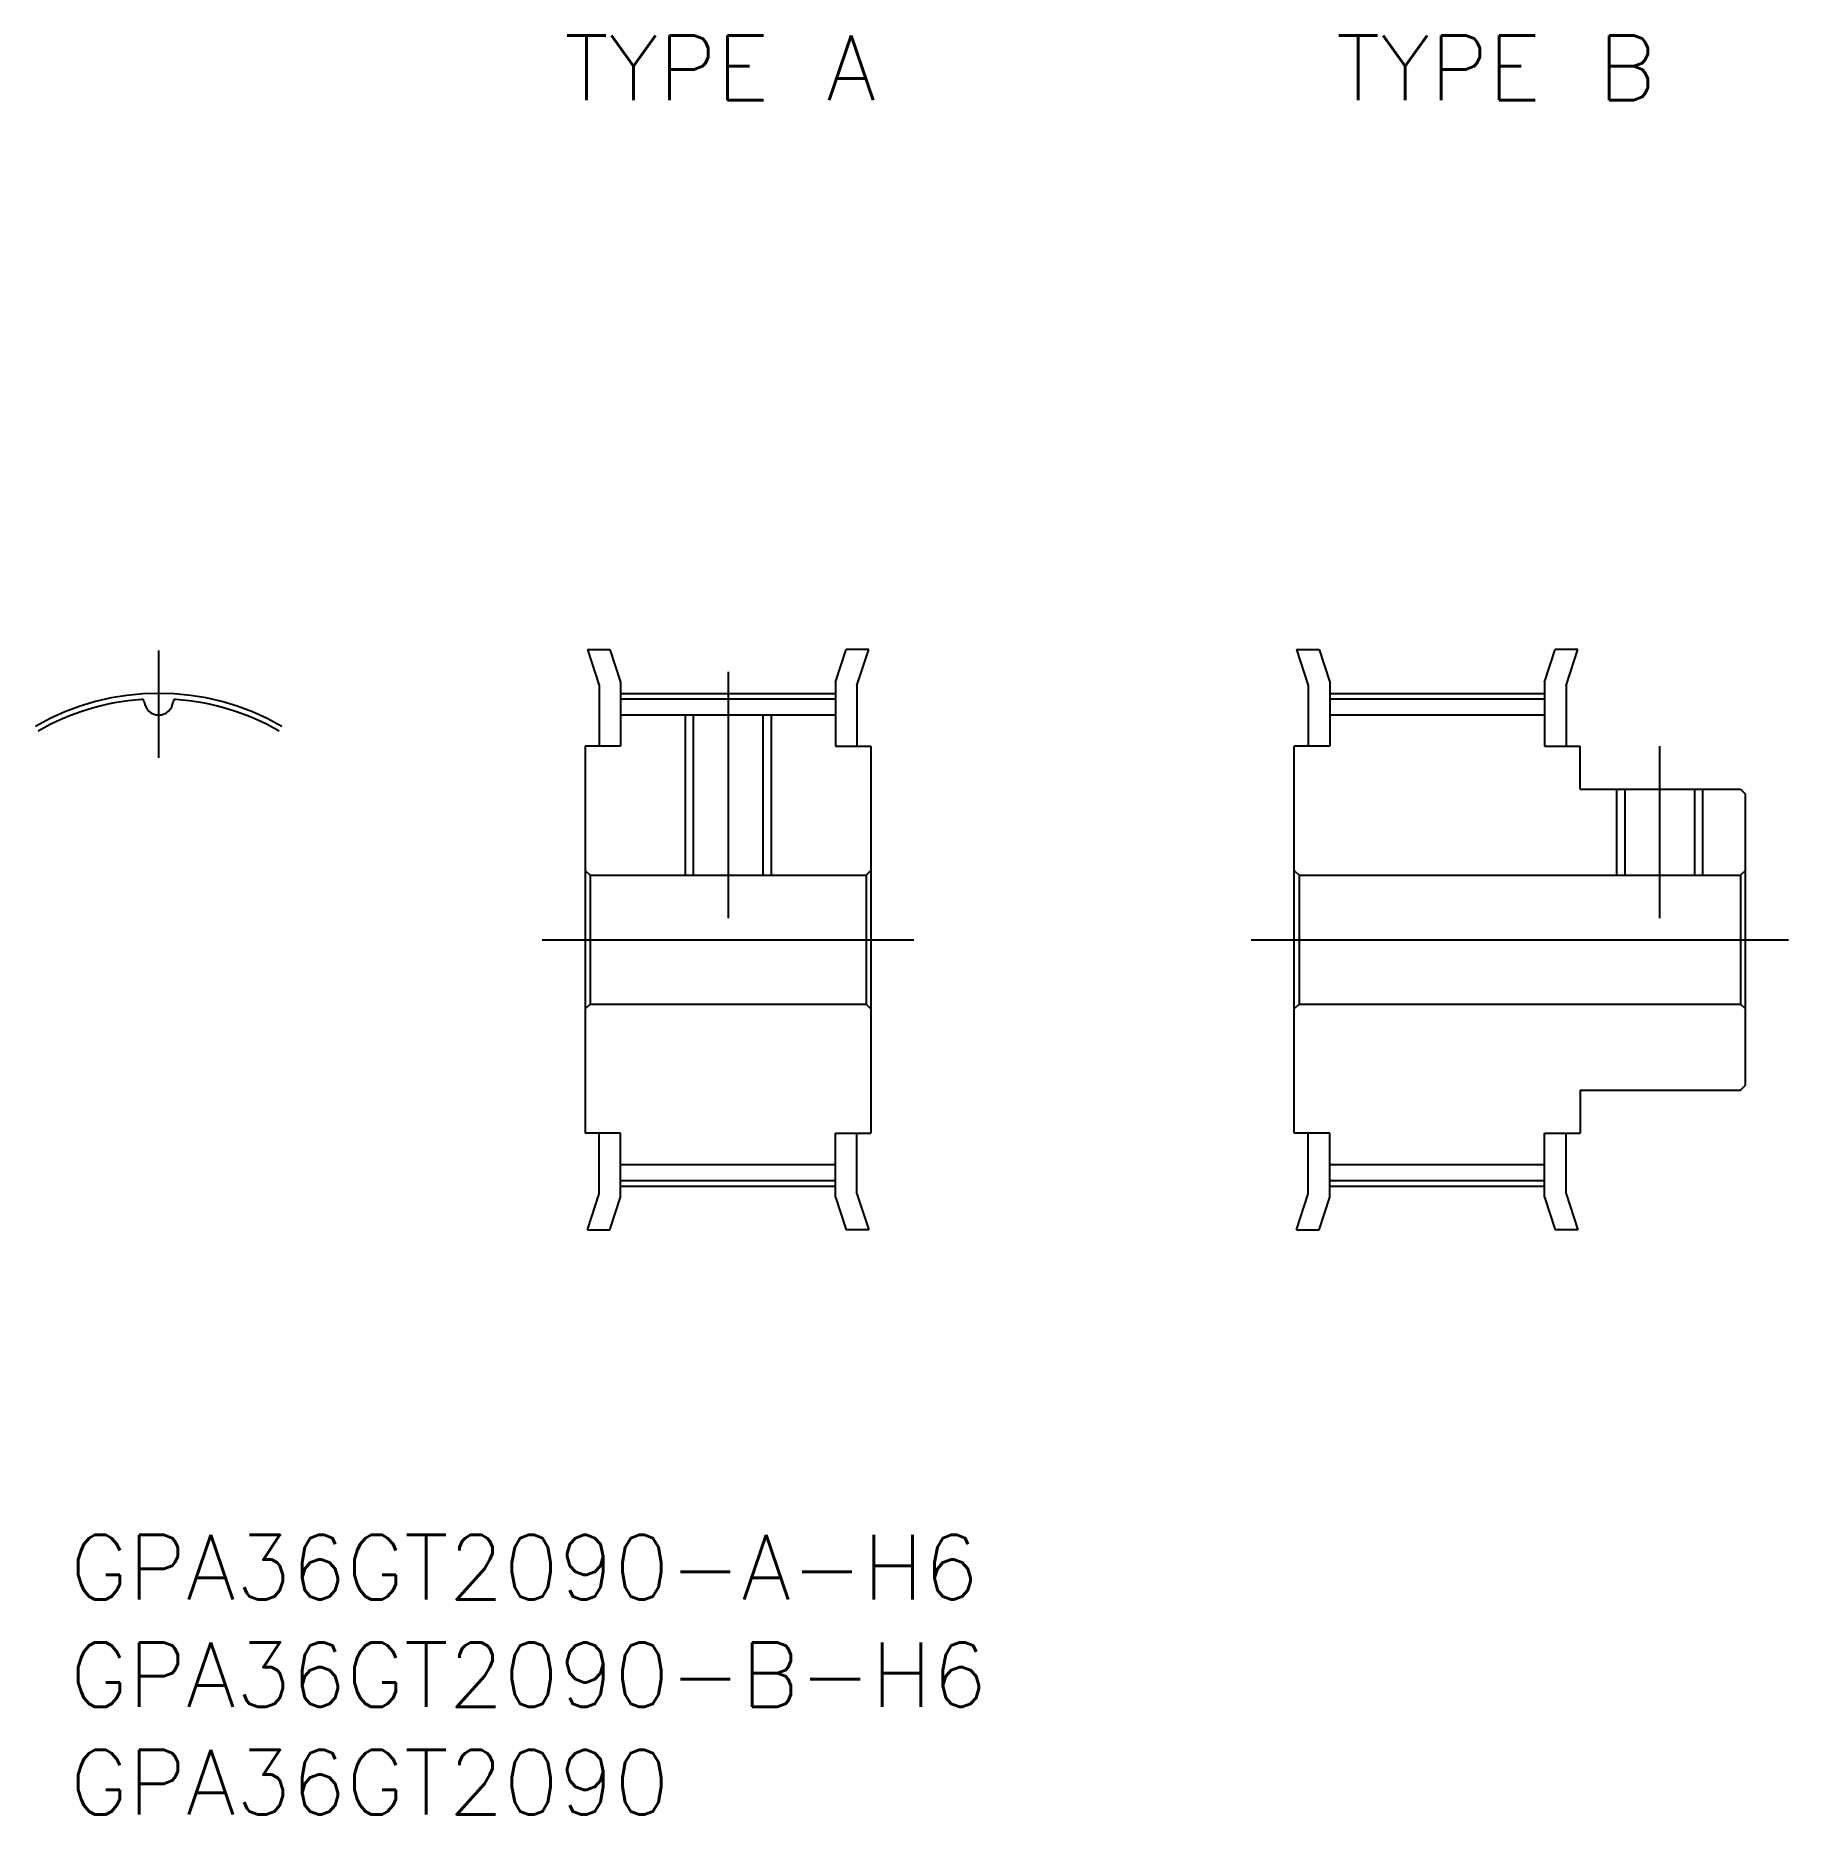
# Model space of a CAD drawing. Extents: x -5.7 to 75.9, y -40.7 to 42.1.
import ezdxf

# ---------------------------------------------------------------- set-up
doc = ezdxf.new("R2010")
doc.units = 0
doc.linetypes.add('CENTER', pattern=[50.8, 31.75, -6.35, 6.35, -6.35])
doc.layers.get('0').update_dxf_attribs({"linetype": 'CONTINUOUS'})
doc.layers.add('CENTER', color=1, linetype='CONTINUOUS')
doc.styles.get("Standard").update_dxf_attribs({"font": 'txt.shx', "height": 3, "bigfont": 'bigfont.shx'})

msp = doc.modelspace()

# ---------------------------------------------------------------- linework, layer by layer
at = {"color": 7, "linetype": 'CONTINUOUS'}
for p, q in [((19.95, 13.5), (21.003, 13.5)), ((19.95, 13.5), (20.5, 11.825)), ((21.003, 13.5), (21.5, 11.985)), ((31.5, 11.985), (31.997, 13.5)), ((33.05, 13.5), (31.997, 13.5)), ((32.5, 11.825), (33.05, 13.5)), ((52.95, 13.5), (54.003, 13.5)), ((52.95, 13.5), (53.5, 11.825)), ((54.003, 13.5), (54.5, 11.985)), ((64.5, 11.985), (64.997, 13.5)), ((66.05, 13.5), (64.997, 13.5)), ((65.5, 11.825), (66.05, 13.5)), ((20.5, 11.825), (20.5, 9)), ((21.5, 11.985), (21.5, 9)), ((31.5, 11.985), (31.5, 9)), ((32.5, 11.825), (32.5, 9)), ((53.5, 11.825), (53.5, 9)), ((54.5, 11.985), (54.5, 9)), ((64.5, 11.985), (64.5, 9)), ((65.5, 11.825), (65.5, 9)), ((21.5, 11.205), (31.5, 11.205)), ((54.5, 11.205), (64.5, 11.205)), ((21.5, 10.455), (31.5, 10.455)), ((24.879, 10.455), (24.879, 3)), ((28.121, 10.455), (28.121, 3)), ((54.5, 10.455), (64.5, 10.455)), ((19.85, 9), (19.85, -9)), ((21.5, 9), (19.85, 9)), ((31.5, 9), (33.15, 9)), ((33.15, 9), (33.15, -9)), ((54.5, 9), (52.85, 9)), ((52.85, -9), (52.85, 9)), ((64.5, 9), (66.15, 9)), ((66.15, 7), (66.15, 9)), ((66.15, 7), (73.625, 7)), ((68.229, 7), (68.229, 3)), ((71.471, 7), (71.471, 3)), ((73.625, 7), (73.85, 6.775)), ((73.85, -6.775), (73.85, 6.775)), ((19.85, 3.225), (20.075, 3)), ((20.075, 3), (32.925, 3)), ((20.075, 3), (20.075, -3)), ((33.15, 3.225), (32.925, 3)), ((32.925, 3), (32.925, -3)), ((52.85, 3.225), (53.075, 3)), ((53.075, 3), (73.625, 3)), ((53.075, 3), (53.075, -3)), ((73.85, 3.225), (73.625, 3)), ((73.625, 3), (73.625, -3)), ((19.85, -3.225), (20.075, -3)), ((20.075, -3), (32.925, -3)), ((33.15, -3.225), (32.925, -3)), ((52.85, -3.225), (53.075, -3)), ((53.075, -3), (73.625, -3)), ((73.85, -3.225), (73.625, -3)), ((66.15, -7), (66.15, -9)), ((66.15, -7), (73.625, -7)), ((73.625, -7), (73.85, -6.775)), ((21.5, -9), (19.85, -9)), ((20.5, -11.825), (20.5, -9)), ((21.5, -11.985), (21.5, -9)), ((31.5, -9), (33.15, -9)), ((31.5, -11.985), (31.5, -9)), ((32.5, -11.825), (32.5, -9)), ((54.5, -9), (52.85, -9)), ((53.5, -11.825), (53.5, -9)), ((54.5, -11.985), (54.5, -9)), ((64.5, -9), (66.15, -9)), ((64.5, -11.985), (64.5, -9)), ((65.5, -11.825), (65.5, -9)), ((21.5, -10.455), (31.5, -10.455)), ((54.5, -10.455), (64.5, -10.455)), ((21.5, -11.205), (31.5, -11.205)), ((54.5, -11.205), (64.5, -11.205)), ((19.95, -13.5), (20.5, -11.825)), ((21.003, -13.5), (21.5, -11.985)), ((31.5, -11.985), (31.997, -13.5)), ((32.5, -11.825), (33.05, -13.5)), ((52.95, -13.5), (53.5, -11.825)), ((54.003, -13.5), (54.5, -11.985)), ((64.5, -11.985), (64.997, -13.5)), ((65.5, -11.825), (66.05, -13.5)), ((19.95, -13.5), (21.003, -13.5)), ((33.05, -13.5), (31.997, -13.5)), ((52.95, -13.5), (54.003, -13.5)), ((66.05, -13.5), (64.997, -13.5))]:
    msp.add_line(p, q, dxfattribs=at)
at = {"color": 3, "linetype": 'CONTINUOUS'}
for p, q in [((24.5, 10.455), (24.5, 3)), ((28.5, 10.455), (28.5, 3)), ((67.85, 7), (67.85, 3)), ((71.85, 7), (71.85, 3))]:
    msp.add_line(p, q, dxfattribs=at)
at = {"color": 7, "linetype": 'CONTINUOUS'}
for centre, radius, start, end in [((0, 0), 11.205, 94.05703, 120), ((-0.785, 11.065), 0.113, 4.75621, 94.05703), ((0, 11.13), 0.675, 184.75621, 355.24379), ((0.785, 11.065), 0.112, 85.94297, 175.24379), ((0, 0), 11.205, 60, 85.94297)]:
    msp.add_arc(centre, radius, start, end, dxfattribs=at)
at = {"layer": 'CENTER', "color": 1, "linetype": 'CENTER'}
for p, q in [((0, 8.455), (0, 13.46)), ((26.5, 12.455), (26.5, 1)), ((21.5, 11.46), (31.5, 11.46)), ((54.5, 11.46), (64.5, 11.46)), ((69.85, 9), (69.85, 1)), ((17.85, 0), (35.15, 0)), ((50.85, 0), (75.85, 0)), ((21.5, -11.46), (31.5, -11.46)), ((54.5, -11.46), (64.5, -11.46))]:
    msp.add_line(p, q, dxfattribs=at)
msp.add_arc((0, 0), 11.46, 60, 120, dxfattribs=at)

# ---------------------------------------------------------------- texts
at = {"color": 7, "linetype": 'CONTINUOUS'}
for s, p in [('TYPE A', (18.885, 39.06)), ('TYPE B', (54.798, 39.06)), ('GPA36GT2090-A-H6', (-4.129, -30.695)), ('GPA36GT2090-B-H6', (-4.129, -35.695)), ('GPA36GT2090', (-4.129, -40.695))]:
    msp.add_text(s, height=3, dxfattribs=at).set_placement(p)

doc.saveas('drawing.dxf')
